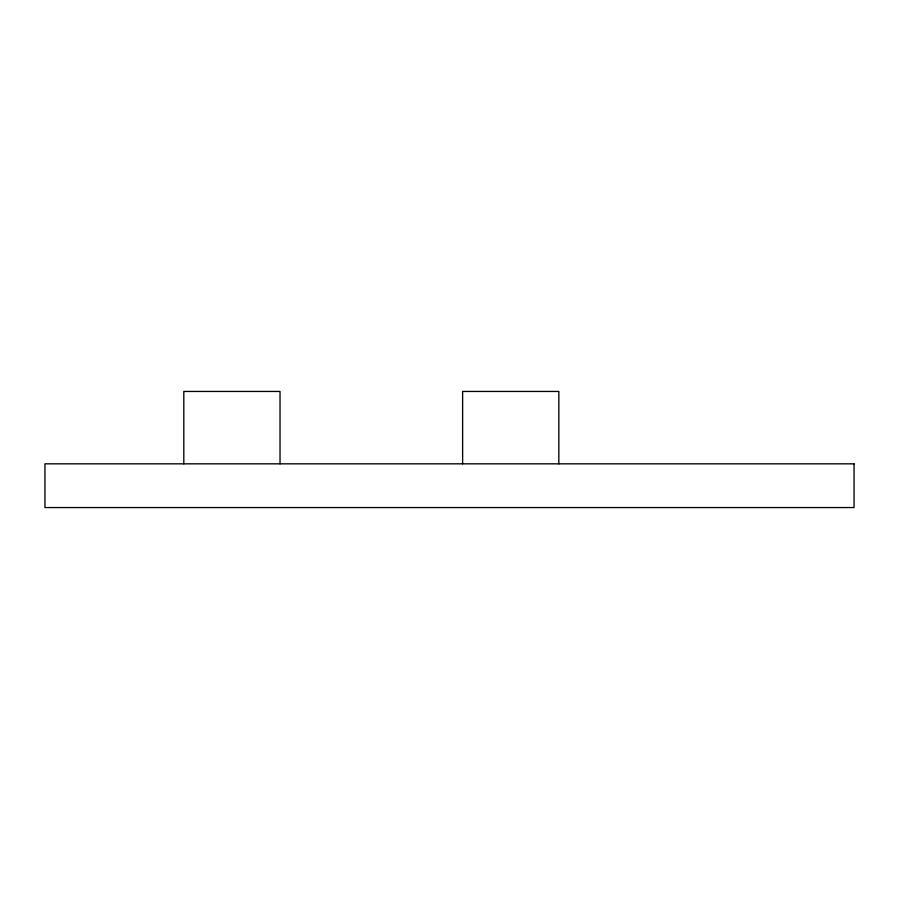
<?xml version="1.0" encoding="UTF-8"?>
<svg xmlns="http://www.w3.org/2000/svg" width="899" height="899" viewBox="0 0 899 899"><rect width="100%" height="100%" fill="white"/><g stroke="black" fill="none" stroke-linecap="round" stroke-linejoin="round"><path stroke-width="1.35" d="M558.841 463.828L558.841 391.447L462.625 391.447L462.625 463.828M280.027 463.828L280.027 391.447L183.812 391.447L183.812 463.828M854.05 463.828L44.95 463.828L44.95 507.553L854.05 507.553L854.05 463.828"/></g></svg>
